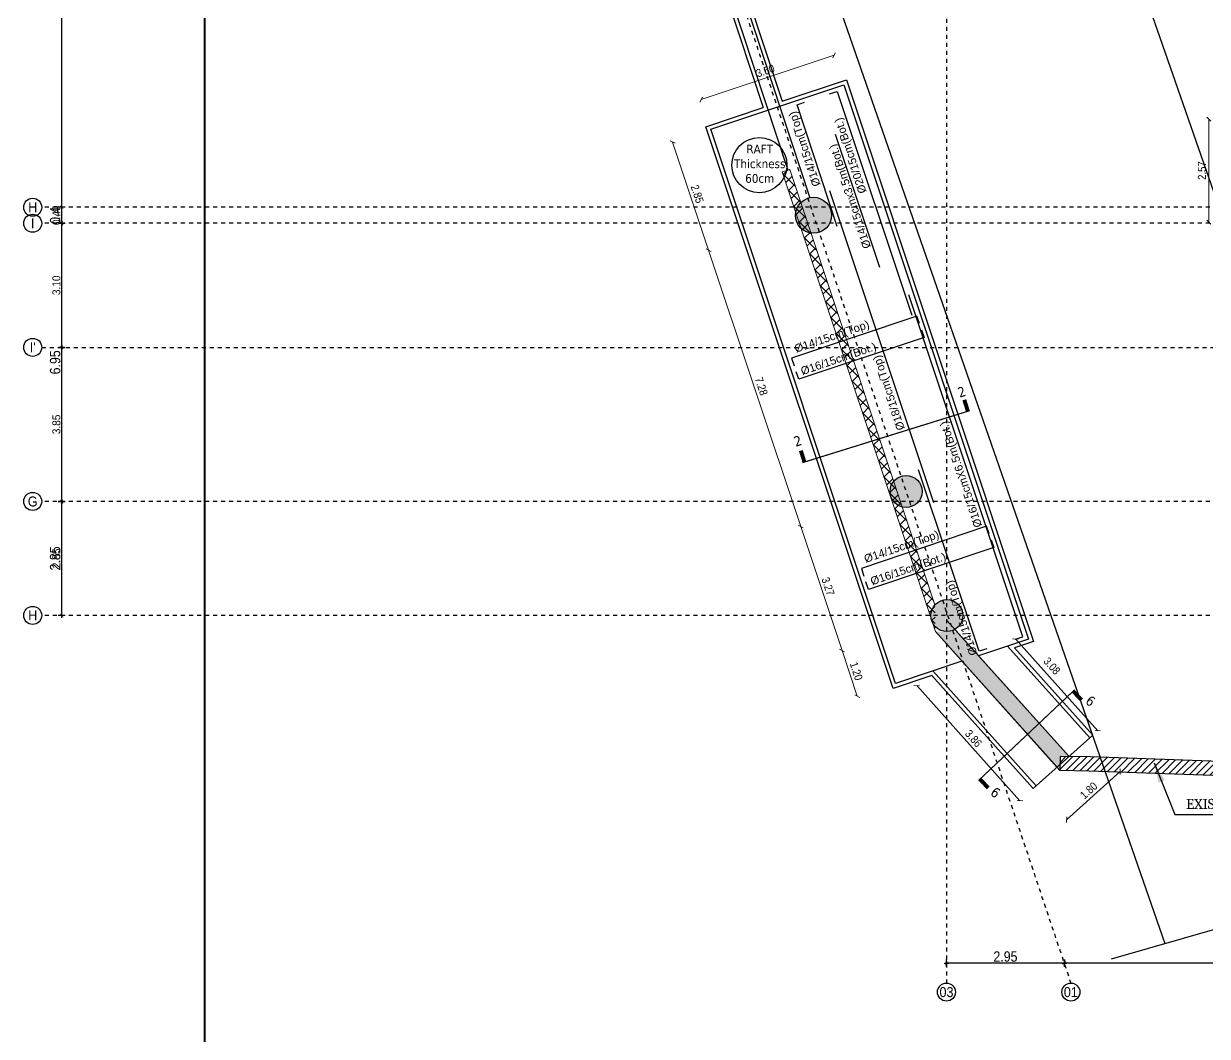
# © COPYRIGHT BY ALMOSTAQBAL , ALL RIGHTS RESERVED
# Model space of a CAD drawing. Header units: metres. Extents: x -55 to 193, y -43 to 92.
# Drawn here: x -51.95 to -22.38, y -11.16 to 14.13 of the extents above; entities that cross this region are included whole.
import ezdxf
from ezdxf.enums import TextEntityAlignment as Align

# ---------------------------------------------------------------- set-up
doc = ezdxf.new("R2010")
doc.units = ezdxf.units.M
doc.header["$MEASUREMENT"] = 0
for name, pattern in [('1080-B01-GX-ZN$0$( Hidden )', [0.375, 0.25, -0.125]), ('CENTER', [50.8, 31.75, -6.35, 6.35, -6.35]), ('F.B COLUMN & AXIS$0$DASHDOT', [25.4, 12.7, -6.35, 0, -6.35])]:
    doc.linetypes.add(name, pattern=pattern)
for name, color, linetype in [('$0$A-AX-AXIS TAGS', 20, 'Continuous'), ('$0$A-AX-NO. TEXT', 41, 'Continuous'), ('A-AX-AXIS LINE', 9, 'CENTER'), ('A-G-DIMENSION', 191, 'Continuous'), ('A-G-EXISTING WALL', 53, 'Continuous'), ('A-G-XREF LOCKED', 7, 'Continuous'), ('A-P-TEXT', 2, 'Continuous'), ('S-BLINDING LINE', 1, 'Continuous'), ('S-CONCRETE PLANS', 4, 'Continuous'), ('S-S-BEARING WALL HATCH', 250, 'Continuous'), ('S-S-BEARING WALL UNDER THE GROUND', 150, 'Continuous'), ('S-S-COLUMN', 60, 'Continuous'), ('S-S-COLUMN HATCH', 250, 'Continuous'), ('S-Steel', 3, 'Continuous'), ('S-SYMPOLS', 6, 'Continuous'), ('S-TAGS', 135, 'Continuous')]:
    doc.layers.add(name, color=color, linetype=linetype)
doc.layers.add('1080-B01-GX-ZN$0$ZONES', color=24, linetype='Continuous', true_color=0xad2b00)
for name, color, linetype, lineweight in [('S-DIMENSIONS', 134, 'Continuous', 13), ('S-HATCH REIN.', 9, 'Continuous', 5), ('S-TEXT-STEEL', 255, 'Continuous', 15)]:
    doc.layers.add(name, color=color, linetype=linetype, lineweight=lineweight)
doc.styles.add('$0$MT 1-150 (m)', font='arial.ttf', dxfattribs={"width": 0.9, "height": 0.3})
doc.styles.add('ARIAL', font='arial.ttf')
doc.styles.add('MT 1-100 (m)', font='arial.ttf', dxfattribs={"width": 0.9, "height": 0.2})
doc.styles.add('Site 1-200 (m)', font='arial.ttf', dxfattribs={"width": 0.85, "height": 0.2})
doc.styles.get("Standard").update_dxf_attribs({"font": 'arial.ttf'})
doc.styles.add('Tohama', font='tahoma.ttf')
doc.dimstyles.new('FC 1-100 (m)', dxfattribs={"dimtxt": 0.2, "dimasz": 0.1, "dimexe": 0.144, "dimexo": 0.144, "dimgap": 0.072, "dimtad": 1, "dimzin": 1, "dimtxsty": 'Site 1-200 (m)', "dimblk": 'OBLIQUE', "dimcen": 90, "dimse1": 1, "dimse2": 1, "dimclrd": 256, "dimclrt": 256, "dimadec": 3, "dimazin": 3, "dimtfac": 1, "dimtix": 1, "dimtmove": 2, "dimatfit": 3, "dimfxl": 0.144, "dimlwd": -1})
doc.dimstyles.new('FC 1-200 (m)', dxfattribs={"dimtxt": 0.26, "dimasz": 0.03, "dimexe": 0.144, "dimexo": 0.144, "dimgap": 0.03, "dimtad": 1, "dimzin": 9, "dimtxsty": 'Site 1-200 (m)', "dimblk": 'CC-DIMTICK', "dimcen": 90, "dimse1": 1, "dimse2": 1, "dimclrd": 256, "dimclrt": 256, "dimadec": 3, "dimazin": 3, "dimtfac": 1, "dimtix": 1, "dimtmove": 2, "dimatfit": 3, "dimfxl": 0.144, "dimlwd": -1})
doc.dimstyles.new('MOSTAQBAL 1-100 (m)', dxfattribs={"dimtxt": 0.2, "dimasz": 0.027, "dimexe": 0.144, "dimexo": 0.144, "dimgap": 0.072, "dimtad": 1, "dimzin": 1, "dimtxsty": 'MT 1-100 (m)', "dimblk": 'CC-DIMTICK', "dimcen": 90, "dimse1": 1, "dimse2": 1, "dimclrd": 256, "dimclrt": 256, "dimadec": 3, "dimazin": 3, "dimtfac": 1, "dimtix": 1, "dimtmove": 2, "dimatfit": 3, "dimfxl": 0.144, "dimlwd": -1})

# ---------------------------------------------------------------- blocks, each defined once
blk = doc.blocks.new('EXISTING WALL')
for p, q in [((-15.816, -4.378), (-16.98, -4.476)), ((-15.785, -4.742), (-15.816, -4.378))]:
    blk.add_line(p, q)
for points in [[(-16.45, -4.431), (-16.526, -2.517), (-16.938, -2.61), (-16.865, -4.466)], [(-26.059, -4.17), (-26.065, -4.515), (-25.344, -4.533), (-16.781, -4.831), (-15.785, -4.742)], [(-16.98, -4.476), (-25.297, -4.183), (-26.059, -4.17)]]:
    blk.add_lwpolyline(points)
blk = doc.blocks.new('_OBLIQUE')
at = {"color": 0, "linetype": 'ByBlock'}
blk.add_line((-0.5, -0.5), (0.5, 0.5), dxfattribs=at)
blk = doc.blocks.new('$0$AXIS TAGS')
at = {"layer": '$0$A-AX-AXIS TAGS'}
blk.add_circle((0, 0), 0.225, dxfattribs=at)
at = {"layer": '$0$A-AX-NO. TEXT', "style": '$0$MT 1-150 (m)', "width": 0.9}
blk.add_attdef('A', text='', height=0.25, dxfattribs=at).set_placement((0, 0), align=Align.MIDDLE_CENTER)
blk = doc.blocks.new('1086-B1-AX-BS2')
at = {"layer": 'A-AX-AXIS LINE', "linetype": 'F.B COLUMN & AXIS$0$DASHDOT', "ltscale": 0.05}
for p, q in [((-51566, 67057), (-25791, -9832)), ((-28898, 67057), (-28898, -9832)), ((13678, 9549), (-51502, 9549)), ((13678, 9149), (-51502, 9149)), ((13678, 2199), (-51502, 2199)), ((13678, -648), (-51502, -648))]:
    blk.add_line(p, q, dxfattribs=at)
at = {"layer": '$0$A-AX-NO. TEXT', "xscale": 999.9999999999995, "yscale": 999.9999999999995, "zscale": 999.9999999999995}
for p, values in [((-51727, 9549, 0), {'A': 'H'}), ((-51727, 9149, 0), {'A': 'I'}), ((-51727, 2199, 0), {'A': 'G'}), ((-51727, -648, 0), {'A': 'H'}), ((-28898, -10057, 0), {'A': '03'}), ((-25791, -10057, 0), {'A': '01'})]:
    blk.add_blockref('$0$AXIS TAGS', p, dxfattribs=at).add_auto_attribs(values)
blk = doc.blocks.new('CC-DIMTICK')
for p, q in [((0, 3), (0, -3)), ((2, 0), (-2, 0))]:
    blk.add_line(p, q)
at = {"const_width": 0.444, "flags": 128}
blk.add_lwpolyline([(-1.41, -1.41), (1.41, 1.41)], dxfattribs=at)
blk = doc.blocks.new('*D288')
at = {"layer": 'A-G-DIMENSION', "transparency": 16777216}
blk.add_line((-51.003, -0.618), (-51.003, 2.169), dxfattribs=at)
at = {"layer": 'A-G-DIMENSION', "transparency": 16777216, "xscale": 0.03, "yscale": 0.03, "zscale": 0.03}
for p, rotation in [((-51.003, 2.199), 90), ((-51.003, -0.648), 270)]:
    blk.add_blockref('CC-DIMTICK', p, dxfattribs=dict(at, rotation=rotation))
at = {"layer": 'A-G-DIMENSION', "transparency": 16777216, "insert": (-51.165, 0.776), "char_height": 0.26, "attachment_point": 5, "rotation": 90, "style": 'Site 1-200 (m)'}
blk.add_mtext('\\A1;2.85', dxfattribs=at)
blk = doc.blocks.new('*D289')
at = {"layer": 'A-G-DIMENSION', "transparency": 16777216}
blk.add_line((-51.003, 2.229), (-51.003, 9.119), dxfattribs=at)
at = {"layer": 'A-G-DIMENSION', "transparency": 16777216, "xscale": 0.03, "yscale": 0.03, "zscale": 0.03}
for p, rotation in [((-51.003, 9.149), 90), ((-51.003, 2.199), 270)]:
    blk.add_blockref('CC-DIMTICK', p, dxfattribs=dict(at, rotation=rotation))
at = {"layer": 'A-G-DIMENSION', "transparency": 16777216, "insert": (-51.165, 5.674), "char_height": 0.26, "attachment_point": 5, "rotation": 90, "style": 'Site 1-200 (m)'}
blk.add_mtext('\\A1;6.95', dxfattribs=at)
blk = doc.blocks.new('*D290')
at = {"layer": 'A-G-DIMENSION', "transparency": 16777216}
for p, q in [((-51.003, 9.579), (-51.003, 9.609)), ((-51.003, 9.149), (-51.003, 9.549)), ((-51.003, 9.119), (-51.003, 9.089))]:
    blk.add_line(p, q, dxfattribs=at)
at = {"layer": 'A-G-DIMENSION', "transparency": 16777216, "xscale": 0.03, "yscale": 0.03, "zscale": 0.03}
for p, rotation in [((-51.003, 9.549), 270), ((-51.003, 9.149), 90)]:
    blk.add_blockref('CC-DIMTICK', p, dxfattribs=dict(at, rotation=rotation))
at = {"layer": 'A-G-DIMENSION', "transparency": 16777216, "insert": (-51.165, 9.349), "char_height": 0.26, "attachment_point": 5, "rotation": 90, "style": 'Site 1-200 (m)'}
blk.add_mtext('\\A1;0.4', dxfattribs=at)
blk = doc.blocks.new('*D291')
at = {"layer": 'A-G-DIMENSION', "transparency": 16777216}
blk.add_line((-51.003, 9.579), (-51.003, 21.469), dxfattribs=at)
at = {"layer": 'A-G-DIMENSION', "transparency": 16777216, "xscale": 0.03, "yscale": 0.03, "zscale": 0.03}
for p, rotation in [((-51.003, 21.499), 90), ((-51.003, 9.549), 270)]:
    blk.add_blockref('CC-DIMTICK', p, dxfattribs=dict(at, rotation=rotation))
at = {"layer": 'A-G-DIMENSION', "transparency": 16777216, "insert": (-51.165, 15.524), "char_height": 0.26, "attachment_point": 5, "rotation": 90, "style": 'Site 1-200 (m)'}
blk.add_mtext('\\A1;11.95', dxfattribs=at)
blk = doc.blocks.new('*D307')
at = {"layer": 'A-G-DIMENSION', "transparency": 16777216}
blk.add_line((-17.773, -9.332), (-25.922, -9.332), dxfattribs=at)
at = {"layer": 'A-G-DIMENSION', "transparency": 16777216, "xscale": 0.03, "yscale": 0.03, "zscale": 0.03, "rotation": 180}
blk.add_blockref('CC-DIMTICK', (-25.952, -9.332), dxfattribs=at)
at = {"layer": 'A-G-DIMENSION', "transparency": 16777216, "xscale": 0.03, "yscale": 0.03, "zscale": 0.03}
blk.add_blockref('CC-DIMTICK', (-17.743, -9.332), dxfattribs=at)
at = {"layer": 'A-G-DIMENSION', "transparency": 16777216, "insert": (-21.848, -9.169), "char_height": 0.26, "attachment_point": 5, "style": 'Site 1-200 (m)'}
blk.add_mtext('\\A1;8.21', dxfattribs=at)
blk = doc.blocks.new('*D308')
at = {"layer": 'A-G-DIMENSION', "transparency": 16777216}
blk.add_line((-25.982, -9.332), (-28.868, -9.332), dxfattribs=at)
at = {"layer": 'A-G-DIMENSION', "transparency": 16777216, "xscale": 0.03, "yscale": 0.03, "zscale": 0.03, "rotation": 180}
blk.add_blockref('CC-DIMTICK', (-28.898, -9.332), dxfattribs=at)
at = {"layer": 'A-G-DIMENSION', "transparency": 16777216, "xscale": 0.03, "yscale": 0.03, "zscale": 0.03}
blk.add_blockref('CC-DIMTICK', (-25.952, -9.332), dxfattribs=at)
at = {"layer": 'A-G-DIMENSION', "transparency": 16777216, "insert": (-27.425, -9.169), "char_height": 0.26, "attachment_point": 5, "style": 'Site 1-200 (m)'}
blk.add_mtext('\\A1;2.95', dxfattribs=at)
blk = doc.blocks.new('1086-B1-AX-BS1')
at = {"layer": 'A-AX-AXIS LINE', "linetype": 'F.B COLUMN & AXIS$0$DASHDOT', "ltscale": 0.05}
for p, q in [((29078, 9549), (-51502, 9549)), ((29078, 9149), (-51502, 9149)), ((-51502, 6049), (29078, 6049)), ((29078, 2199), (-51502, 2199)), ((29078, -648), (-51502, -648))]:
    blk.add_line(p, q, dxfattribs=at)
at = {"layer": '$0$A-AX-NO. TEXT', "xscale": 999.9999999999995, "yscale": 999.9999999999995, "zscale": 999.9999999999995}
for p, values in [((-51727, 9549, 0), {'A': 'H'}), ((-51727, 9149, 0), {'A': 'I'}), ((-51727, 6049, 0), {'A': "I'"}), ((-51727, 2199, 0), {'A': 'G'}), ((-51727, -648, 0), {'A': 'H'})]:
    blk.add_blockref('$0$AXIS TAGS', p, dxfattribs=at).add_auto_attribs(values)
blk = doc.blocks.new('*D329')
at = {"layer": 'A-G-DIMENSION', "transparency": 16777216}
blk.add_line((-51.002, -0.621), (-51.002, 2.172), dxfattribs=at)
at = {"layer": 'A-G-DIMENSION', "transparency": 16777216, "xscale": 0.027, "yscale": 0.027, "zscale": 0.027}
for p, rotation in [((-51.002, 2.199), 90), ((-51.002, -0.648), 270)]:
    blk.add_blockref('CC-DIMTICK', p, dxfattribs=dict(at, rotation=rotation))
at = {"layer": 'A-G-DIMENSION', "transparency": 16777216, "insert": (-51.134, 0.776), "char_height": 0.2, "attachment_point": 5, "rotation": 90, "style": 'MT 1-100 (m)'}
blk.add_mtext('\\A1;2.85', dxfattribs=at)
blk = doc.blocks.new('*D330')
at = {"layer": 'A-G-DIMENSION', "transparency": 16777216}
blk.add_line((-51.002, 2.226), (-51.002, 6.022), dxfattribs=at)
at = {"layer": 'A-G-DIMENSION', "transparency": 16777216, "xscale": 0.027, "yscale": 0.027, "zscale": 0.027}
for p, rotation in [((-51.002, 6.049), 90), ((-51.002, 2.199), 270)]:
    blk.add_blockref('CC-DIMTICK', p, dxfattribs=dict(at, rotation=rotation))
at = {"layer": 'A-G-DIMENSION', "transparency": 16777216, "insert": (-51.134, 4.124), "char_height": 0.2, "attachment_point": 5, "rotation": 90, "style": 'MT 1-100 (m)'}
blk.add_mtext('\\A1;3.85', dxfattribs=at)
blk = doc.blocks.new('*D331')
at = {"layer": 'A-G-DIMENSION', "transparency": 16777216}
blk.add_line((-51.002, 6.076), (-51.002, 9.122), dxfattribs=at)
at = {"layer": 'A-G-DIMENSION', "transparency": 16777216, "xscale": 0.027, "yscale": 0.027, "zscale": 0.027}
for p, rotation in [((-51.002, 9.149), 90), ((-51.002, 6.049), 270)]:
    blk.add_blockref('CC-DIMTICK', p, dxfattribs=dict(at, rotation=rotation))
at = {"layer": 'A-G-DIMENSION', "transparency": 16777216, "insert": (-51.134, 7.599), "char_height": 0.2, "attachment_point": 5, "rotation": 90, "style": 'MT 1-100 (m)'}
blk.add_mtext('\\A1;3.10', dxfattribs=at)
blk = doc.blocks.new('*D332')
at = {"layer": 'A-G-DIMENSION', "transparency": 16777216}
for p, q in [((-51.002, 9.576), (-51.002, 9.603)), ((-51.002, 9.149), (-51.002, 9.549)), ((-51.002, 9.122), (-51.002, 9.095))]:
    blk.add_line(p, q, dxfattribs=at)
at = {"layer": 'A-G-DIMENSION', "transparency": 16777216, "xscale": 0.027, "yscale": 0.027, "zscale": 0.027}
for p, rotation in [((-51.002, 9.549), 270), ((-51.002, 9.149), 90)]:
    blk.add_blockref('CC-DIMTICK', p, dxfattribs=dict(at, rotation=rotation))
at = {"layer": 'A-G-DIMENSION', "transparency": 16777216, "insert": (-51.134, 9.349), "char_height": 0.2, "attachment_point": 5, "rotation": 90, "style": 'MT 1-100 (m)'}
blk.add_mtext('\\A1;0.40', dxfattribs=at)
blk = doc.blocks.new('*D333')
at = {"layer": 'A-G-DIMENSION', "transparency": 16777216}
blk.add_line((-51.002, 9.576), (-51.002, 21.472), dxfattribs=at)
at = {"layer": 'A-G-DIMENSION', "transparency": 16777216, "xscale": 0.027, "yscale": 0.027, "zscale": 0.027}
for p, rotation in [((-51.002, 21.499), 90), ((-51.002, 9.549), 270)]:
    blk.add_blockref('CC-DIMTICK', p, dxfattribs=dict(at, rotation=rotation))
at = {"layer": 'A-G-DIMENSION', "transparency": 16777216, "insert": (-51.134, 15.524), "char_height": 0.2, "attachment_point": 5, "rotation": 90, "style": 'MT 1-100 (m)'}
blk.add_mtext('\\A1;11.95', dxfattribs=at)
blk = doc.blocks.new('1086-B01-GX-MP')
at = {"layer": '1080-B01-GX-ZN$0$ZONES', "linetype": '1080-B01-GX-ZN$0$( Hidden )', "ltscale": 5, "const_width": 0.05}
blk.add_lwpolyline([(-47.43, -13.662), (32.87, -13.662), (32.87, 38.938), (-47.43, 38.938)], close=True, dxfattribs=at)
blk = doc.blocks.new('*D32')
at = {"layer": 'S-DIMENSIONS', "transparency": 16777216}
blk.add_line((-35.028, 12.237), (-31.708, 13.344), dxfattribs=at)
at = {"layer": 'S-DIMENSIONS', "transparency": 16777216, "xscale": 0.1, "yscale": 0.1, "zscale": 0.1}
for p, rotation in [((-31.708, 13.344), 18.43406713293683), ((-35.028, 12.237), 198.4340671329368)]:
    blk.add_blockref('_OBLIQUE', p, dxfattribs=dict(at, rotation=rotation))
at = {"layer": 'S-DIMENSIONS', "transparency": 16777216, "insert": (-33.423, 12.956), "char_height": 0.2, "attachment_point": 5, "rotation": 18.4341, "style": 'Site 1-200 (m)'}
blk.add_mtext('\\A1;3.50', dxfattribs=at)
blk = doc.blocks.new('*D33')
at = {"layer": 'S-DIMENSIONS', "transparency": 16777216}
blk.add_line((-35.741, 11.177), (-34.84, 8.474), dxfattribs=at)
at = {"layer": 'S-DIMENSIONS', "transparency": 16777216, "xscale": 0.1, "yscale": 0.1, "zscale": 0.1}
for p, rotation in [((-35.741, 11.177), 108.4340671329368), ((-34.84, 8.474), 288.4340671329368)]:
    blk.add_blockref('_OBLIQUE', p, dxfattribs=dict(at, rotation=rotation))
at = {"layer": 'S-DIMENSIONS', "transparency": 16777216, "insert": (-35.125, 9.88), "char_height": 0.2, "attachment_point": 5, "rotation": 288.4341, "style": 'Site 1-200 (m)'}
blk.add_mtext('\\A1;2.85', dxfattribs=at)
blk = doc.blocks.new('*D34')
at = {"layer": 'S-DIMENSIONS', "transparency": 16777216}
blk.add_line((-34.84, 8.474), (-32.539, 1.572), dxfattribs=at)
at = {"layer": 'S-DIMENSIONS', "transparency": 16777216, "xscale": 0.1, "yscale": 0.1, "zscale": 0.1}
for p, rotation in [((-34.84, 8.474), 108.4340671329368), ((-32.539, 1.572), 288.4340671329368)]:
    blk.add_blockref('_OBLIQUE', p, dxfattribs=dict(at, rotation=rotation))
at = {"layer": 'S-DIMENSIONS', "transparency": 16777216, "insert": (-33.524, 5.078), "char_height": 0.2, "attachment_point": 5, "rotation": 288.4341, "style": 'Site 1-200 (m)'}
blk.add_mtext('\\A1;7.28', dxfattribs=at)
blk = doc.blocks.new('*D35')
at = {"layer": 'S-DIMENSIONS', "transparency": 16777216}
blk.add_line((-32.539, 1.572), (-31.507, -1.526), dxfattribs=at)
at = {"layer": 'S-DIMENSIONS', "transparency": 16777216, "xscale": 0.1, "yscale": 0.1, "zscale": 0.1}
for p, rotation in [((-32.539, 1.572), 108.4340671329368), ((-31.507, -1.526), 288.4340671329368)]:
    blk.add_blockref('_OBLIQUE', p, dxfattribs=dict(at, rotation=rotation))
at = {"layer": 'S-DIMENSIONS', "transparency": 16777216, "insert": (-31.858, 0.078), "char_height": 0.2, "attachment_point": 5, "rotation": 288.4341, "style": 'Site 1-200 (m)'}
blk.add_mtext('\\A1;3.27', dxfattribs=at)
blk = doc.blocks.new('*D36')
at = {"layer": 'S-DIMENSIONS', "transparency": 16777216}
blk.add_line((-31.507, -1.526), (-31.127, -2.664), dxfattribs=at)
at = {"layer": 'S-DIMENSIONS', "transparency": 16777216, "xscale": 0.1, "yscale": 0.1, "zscale": 0.1}
for p, rotation in [((-31.507, -1.526), 108.4340671329368), ((-31.127, -2.664), 288.4340671329368)]:
    blk.add_blockref('_OBLIQUE', p, dxfattribs=dict(at, rotation=rotation))
at = {"layer": 'S-DIMENSIONS', "transparency": 16777216, "insert": (-31.152, -2.04), "char_height": 0.2, "attachment_point": 5, "rotation": 288.4341, "style": 'Site 1-200 (m)'}
blk.add_mtext('\\A1;1.20', dxfattribs=at)
blk = doc.blocks.new('*D37')
at = {"layer": 'S-DIMENSIONS', "transparency": 16777216}
blk.add_line((-25.898, -5.752), (-24.559, -4.55), dxfattribs=at)
at = {"layer": 'S-DIMENSIONS', "transparency": 16777216, "xscale": 0.1, "yscale": 0.1, "zscale": 0.1}
for p, rotation in [((-24.559, -4.55), 41.90273022380178), ((-25.898, -5.752), 221.9027302238018)]:
    blk.add_blockref('_OBLIQUE', p, dxfattribs=dict(at, rotation=rotation))
at = {"layer": 'S-DIMENSIONS', "transparency": 16777216, "insert": (-25.345, -5.022), "char_height": 0.2, "attachment_point": 5, "rotation": 41.9027, "style": 'Site 1-200 (m)'}
blk.add_mtext('\\A1;1.80', dxfattribs=at)
blk = doc.blocks.new('*D38')
at = {"layer": 'S-DIMENSIONS', "transparency": 16777216}
blk.add_line((-29.643, -2.4), (-27.064, -5.275), dxfattribs=at)
at = {"layer": 'S-DIMENSIONS', "transparency": 16777216, "xscale": 0.1, "yscale": 0.1, "zscale": 0.1}
for p, rotation in [((-29.643, -2.4), 131.902730223802), ((-27.064, -5.275), 311.902730223802)]:
    blk.add_blockref('_OBLIQUE', p, dxfattribs=dict(at, rotation=rotation))
at = {"layer": 'S-DIMENSIONS', "transparency": 16777216, "insert": (-28.224, -3.721), "char_height": 0.2, "attachment_point": 5, "rotation": 311.9027, "style": 'Site 1-200 (m)'}
blk.add_mtext('\\A1;3.86', dxfattribs=at)
blk = doc.blocks.new('*D209')
at = {"layer": 'S-DIMENSIONS', "transparency": 16777216}
blk.add_line((-27.175, -1.235), (-25.117, -3.528), dxfattribs=at)
at = {"layer": 'S-DIMENSIONS', "transparency": 16777216, "xscale": 0.1, "yscale": 0.1, "zscale": 0.1}
for p, rotation in [((-27.175, -1.235), 131.9027302238003), ((-25.117, -3.528), 311.9027302238004)]:
    blk.add_blockref('_OBLIQUE', p, dxfattribs=dict(at, rotation=rotation))
at = {"layer": 'S-DIMENSIONS', "transparency": 16777216, "insert": (-26.264, -1.91), "char_height": 0.2, "attachment_point": 5, "rotation": 311.9027, "style": 'Site 1-200 (m)'}
blk.add_mtext('\\A1;3.08', dxfattribs=at)
blk = doc.blocks.new('*D254')
at = {"layer": 'S-DIMENSIONS', "transparency": 16777216}
blk.add_line((-22.342, 9.179), (-22.342, 11.749), dxfattribs=at)
at = {"layer": 'S-DIMENSIONS', "transparency": 16777216, "xscale": 0.1, "yscale": 0.1, "zscale": 0.1}
for p, rotation in [((-22.342, 11.749), 90), ((-22.342, 9.179), 270)]:
    blk.add_blockref('_OBLIQUE', p, dxfattribs=dict(at, rotation=rotation))
at = {"layer": 'S-DIMENSIONS', "transparency": 16777216, "insert": (-22.516, 10.464), "char_height": 0.2, "attachment_point": 5, "rotation": 90, "style": 'Site 1-200 (m)'}
blk.add_mtext('\\A1;2.57', dxfattribs=at)
blk = doc.blocks.new('1086-B1-X-COBS2')
at = {"layer": 'A-G-EXISTING WALL'}
h = blk.add_hatch(dxfattribs=at)
h.set_pattern_fill('ANSI31', color=256)
h.paths.add_polyline_path([(-16.472, -4.433), (-16.98, -4.476), (-17.199, -4.468), (-17.076, -4.821), (-16.781, -4.831), (-16.126, -4.772)])
h.paths.add_polyline_path([(-15.816, -4.378), (-16.472, -4.433), (-16.126, -4.772), (-15.785, -4.742)])
h.paths.add_polyline_path([(-17.199, -4.468), (-20.951, -4.336), (-20.827, -4.69), (-17.076, -4.821)])
h.paths.add_polyline_path([(-20.951, -4.336), (-21.239, -4.326), (-21.115, -4.68), (-20.827, -4.69)])
h.paths.add_polyline_path([(-21.239, -4.326), (-25.059, -4.191), (-24.935, -4.547), (-21.115, -4.68)])
h.paths.add_polyline_path([(-25.059, -4.191), (-25.297, -4.183), (-26.059, -4.17), (-26.065, -4.519), (-25.344, -4.533), (-24.935, -4.547)])
at = {"layer": 'S-S-BEARING WALL HATCH'}
h = blk.add_hatch(color=256, dxfattribs=at)
h.dxf.hatch_style = 1
h.paths.add_polyline_path([(-13.298, -1.051), (-12.198, -1.051), (-12.198, -0.651), (-13.511, -0.651), (-15.965, -4.292), (-15.816, -4.378), (-15.785, -4.742)])
h.paths.add_polyline_path([(-28.639, -1.051), (-29.176, -1.051), (-26.065, -4.519), (-26.059, -4.166), (-25.837, -4.174)])
at = {"layer": 'S-S-COLUMN HATCH'}
h = blk.add_hatch(color=256, dxfattribs=at)
h.dxf.hatch_style = 1
edge = h.paths.add_edge_path()
edge.add_arc((-32.22, 9.347), 0.45, 0, 360)
h = blk.add_hatch(color=256, dxfattribs=at)
h.dxf.hatch_style = 1
edge = h.paths.add_edge_path()
edge.add_arc((-29.908, 2.449), 0.4, 0, 360)
h = blk.add_hatch(color=256, dxfattribs=at)
h.dxf.hatch_style = 1
edge = h.paths.add_edge_path()
edge.add_arc((-28.887, -0.653), 0.4, 0, 360)
at = {"layer": 'S-S-BEARING WALL UNDER THE GROUND'}
for p, q in [((-28.878, -0.784), (-25.837, -4.174)), ((-29.176, -1.051), (-26.065, -4.519))]:
    blk.add_line(p, q, dxfattribs=at)
at = {"layer": 'S-S-COLUMN'}
for centre, radius in [((-32.22, 9.347), 0.45), ((-29.908, 2.449), 0.4), ((-28.887, -0.653), 0.4)]:
    blk.add_circle(centre, radius, dxfattribs=at)
at = {"layer": 'A-G-EXISTING WALL'}
blk.add_blockref('EXISTING WALL', (0, 0), dxfattribs=at)
at = {"layer": 'A-G-XREF LOCKED', "xscale": 0.001, "yscale": 0.001, "zscale": 0.001}
blk.add_blockref('1086-B1-AX-BS2', (0, 0), dxfattribs=at)
at = {"layer": 'A-P-TEXT', "insert": (-18.24, -5.231), "char_height": 0.25, "attachment_point": 3}
blk.add_mtext_dynamic_manual_height_columns('\\pxqc;{\\fCambria Math|b0|i0|c0|p18;EXISTING WALL}', width=6.81977, gutter_width=1, heights=[0], dxfattribs=at)
at = {"layer": 'A-G-DIMENSION'}
for base, p1, p2, picture, middle in [((-51.003, 21.499), (-50.327, 9.549), (-51.003, 21.499), '*D291', (-51.165, 15.524)), ((-51.003, 9.549), (-49.125, 9.149), (-50.327, 9.549), '*D290', (-51.165, 9.349)), ((-51.003, 9.149), (-51.003, 2.199), (-49.125, 9.149), '*D289', (-51.165, 5.674)), ((-51.003, 2.199), (-51.003, -0.648), (-51.003, 2.199), '*D288', (-51.165, 0.776))]:
    dim = blk.add_linear_dim(base=base, p1=p1, p2=p2, angle=90, dimstyle='FC 1-200 (m)', dxfattribs=at)
    dim.commit()
    dim.dimension.update_dxf_attribs({"geometry": picture, "text_midpoint": middle})
for base, p1, p2, picture, middle in [((-28.898, -9.332), (-25.952, -9.549), (-28.898, -9.332), '*D308', (-27.425, -9.169)), ((-25.952, -9.332), (-17.743, -9.332), (-25.952, -9.549), '*D307', (-21.848, -9.169))]:
    dim = blk.add_linear_dim(base=base, p1=p1, p2=p2, dimstyle='FC 1-200 (m)', dxfattribs=at)
    dim.commit()
    dim.dimension.update_dxf_attribs({"geometry": picture, "text_midpoint": middle})
at = {"layer": 'A-P-TEXT'}
blk.add_leader([(-23.706, -4.329), (-23.195, -5.617), (-21.286, -5.617)], dimstyle='FC 1-100 (m)', override={"dimasz": 0.5}, dxfattribs=at)
blk = doc.blocks.new('1086-B1-X-COBS1')
at = {"xscale": 0.001, "yscale": 0.001, "zscale": 0.001}
blk.add_blockref('1086-B1-AX-BS1', (0, 0), dxfattribs=at)
at = {"layer": 'A-G-DIMENSION'}
for base, p1, p2, picture, middle in [((-51.002, 21.499), (-49.095, 9.549), (-48.373, 21.499), '*D333', (-51.134, 15.524)), ((-51.002, 9.549), (-49.057, 9.149), (-49.095, 9.549), '*D332', (-51.134, 9.349)), ((-51.002, 9.149), (-48.363, 6.049), (-49.057, 9.149), '*D331', (-51.134, 7.599)), ((-51.002, 6.049), (-51.002, 2.199), (-48.363, 6.049), '*D330', (-51.134, 4.124)), ((-51.002, 2.199), (-51.002, -0.648), (-51.002, 2.199), '*D329', (-51.134, 0.776))]:
    dim = blk.add_linear_dim(base=base, p1=p1, p2=p2, angle=90, dimstyle='MOSTAQBAL 1-100 (m)', dxfattribs=at)
    dim.commit()
    dim.dimension.update_dxf_attribs({"geometry": picture, "text_midpoint": middle})

msp = doc.modelspace()

# ---------------------------------------------------------------- hatches: boundary and pattern name
at = {"layer": 'S-HATCH REIN.'}
h = msp.add_hatch(dxfattribs=at)
h.set_pattern_fill('ANSI37', color=256, scale=1.5)
h.set_pattern_definition([(45, (38.35473, -13.49532), (-0.1325825, 0.1325825), []), (135, (38.35473, -13.49532), (-0.1325825, -0.1325825), [])])
edge = h.paths.add_edge_path()
edge.add_line((-29.187, -0.387), (-32.814, 10.493))
edge.add_line((-32.814, 10.493), (-33.003, 10.43))
edge.add_line((-33.003, 10.43), (-29.176, -1.051))

# ---------------------------------------------------------------- linework, layer by layer
at = {"layer": 'S-BLINDING LINE'}
for p, q in [((-34.371, 16.344), (-33.003, 12.195)), ((-34.845, 16.186), (-33.478, 12.037))]:
    msp.add_line(p, q, dxfattribs=at)
for points in [[(-33.003, 12.195), (-31.398, 12.73), (-26.721, -1.301), (-27.197, -1.46)], [(-29.266, -2.149), (-30.231, -2.471), (-34.908, 11.56), (-33.478, 12.037)], [(-27.197, -1.46), (-25.241, -3.639), (-26.73, -4.975), (-29.266, -2.149)]]:
    msp.add_lwpolyline(points, dxfattribs=at)
at = {"layer": 'S-CONCRETE PLANS'}
for p, q in [((-35.405, 18.199), (-32.861, 10.477)), ((-35.087, 18.199), (-32.315, 9.787))]:
    msp.add_line(p, q, dxfattribs=at)
msp.add_lwpolyline([(-28.511, -1.792), (-30.168, -2.345), (-34.782, 11.497), (-31.461, 12.604), (-26.848, -1.238), (-28.097, -1.654)], dxfattribs=at)
at = {"layer": 'S-DIMENSIONS'}
for points in [[(-29.187, -0.387), (-32.814, 10.493), (-33.003, 10.43), (-29.176, -1.051)], [(-28.686, -0.998), (-25.837, -4.174), (-26.135, -4.441), (-29.176, -1.051)], [(-27.373, -1.413), (-25.316, -3.706), (-26.656, -4.908), (-29.235, -2.034)]]:
    msp.add_lwpolyline(points, dxfattribs=at)
at = {"layer": 'S-Steel'}
for p, q in [((-31.678, 11.372), (-30.571, 8.052)), ((-29.218, 2.164), (-31.815, 9.956))]:
    msp.add_line(p, q, dxfattribs=at)
for points in [[(-31.821, 12.378), (-31.631, 12.442), (-29.767, 6.854)], [(-31.625, 9.07), (-32.632, 12.108), (-32.442, 12.171)], [(-27.18, -1.243), (-26.99, -1.18), (-29.836, 7.358)], [(-29.573, 6.641), (-29.637, 6.83), (-32.766, 5.775), (-32.702, 5.586)], [(-29.521, 6.488), (-29.456, 6.299), (-32.588, 5.251), (-32.652, 5.44)], [(-27.889, -1.48), (-28.079, -1.543), (-29.597, 2.987)], [(-27.831, 1.392), (-27.896, 1.581), (-31.025, 0.526), (-30.961, 0.337)], [(-27.78, 1.239), (-27.715, 1.05), (-30.847, 0.002), (-30.911, 0.191)]]:
    msp.add_lwpolyline(points, dxfattribs=at)
at = {"layer": 'S-SYMPOLS'}
for points in [[(-16.381, -6.817), (-34.071, 43.949), (-37.186, 53.799)], [(-47.251, 48.112), (-42.51, 43.74), (-41.35, 42.67), (-23.442, -8.843)], [(-24.776, -9.225), (-20.276, -7.934), (-20.112, -8.045), (-20.195, -7.753), (-20.009, -7.858), (-15.582, -6.588)]]:
    msp.add_lwpolyline(points, dxfattribs=at)
for points in [[(-32.536, 3.469, 0.1, 0.1, 0), (-32.447, 3.183, 0.03, 0.03, 0), (-28.364, 4.453, 0.1, 0.1, 0), (-28.453, 4.739, 0.1, 0.1, 0)], [(-25.527, -2.758, 0.1, 0.1, 0), (-25.733, -2.54, 0.03, 0.03, 0), (-28.062, -4.737, 0.1, 0.1, 0), (-27.856, -4.956, 0.1, 0.1, 0)]]:
    msp.add_lwpolyline(points, format="xyseb", dxfattribs=at)
at = {"layer": 'S-TAGS', "ltscale": 0.05}
msp.add_circle((-33.573, 10.601), 0.689, dxfattribs=at)

# ---------------------------------------------------------------- block references
at = {"layer": 'A-G-XREF LOCKED'}
msp.add_blockref('1086-B1-X-COBS2', (0, 0), dxfattribs=at)
at = {"layer": 'S-CONCRETE PLANS'}
for name in ['1086-B01-GX-MP', '1086-B1-X-COBS1']:
    msp.add_blockref(name, (0, 0), dxfattribs=at)

# ---------------------------------------------------------------- texts
at = {"layer": 'S-SYMPOLS', "style": 'Tohama'}
for s, rotation, p in [('2', 18.0747, (-28.57, 4.789)), ('2', 18.0747, (-32.665, 3.563)), ('6', 323.9371, (-25.449, -2.831)), ('6', 323.9371, (-27.823, -5.117))]:
    msp.add_text(s, height=0.25, rotation=rotation, dxfattribs=at).set_placement(p)
at = {"layer": 'S-TAGS', "ltscale": 0.05, "insert": (-32.735, 11.112), "char_height": 0.22, "width": 1.65732, "attachment_point": 3, "style": 'Tohama'}
msp.add_mtext('\\pxqc;RAFT Thickness^J60cm', dxfattribs=at)
at = {"layer": 'S-TEXT-STEEL', "ltscale": 0.05, "style": 'ARIAL'}
for s, rotation, p in [('%%C14/15cm(Top)', 108.4472, (-32.353, 11.035)), ('%%C20/15cm(Bot.)', 108.4472, (-31.206, 10.868)), ('%%C14/15cmx3.5m(Bot.)', 108.4472, (-31.216, 9.851)), ('%%C14/15cm(Top)', 18.7921, (-31.731, 6.228)), ('%%C16/15cm(Bot.)', 18.7921, (-31.565, 5.671)), ('%%C18/15cm(Top)', 108.4472, (-30.248, 4.943)), ('%%C16/15cmX6.5m(Bot.)', 108.4472, (-28.446, 2.907)), ('%%C14/15cm(Top)', 18.7921, (-29.99, 0.979)), ('%%C16/15cm(Bot.)', 18.7921, (-29.824, 0.422)), ('%%C14/15cm(Top)', 108.4472, (-28.434, -0.681))]:
    msp.add_text(s, height=0.2, rotation=rotation, dxfattribs=at).set_placement(p, align=Align.CENTER)

# ---------------------------------------------------------------- dimensions: what is measured, and where the dimension line sits
at = {"layer": 'S-DIMENSIONS'}
for p1, p2, distance, picture, middle in [((-34.782, 11.497), (-31.461, 12.604), 0.78, '*D32', (-33.423, 12.956)), ((-33.121, 12.05), (-32.22, 9.347), -2.761, '*D33', (-35.125, 9.88)), ((-29.235, -2.034), (-26.656, -4.908), -0.548, '*D38', (-28.224, -3.721)), ((-26.656, -4.908), (-25.316, -3.706), -1.134, '*D37', (-25.345, -5.022))]:
    dim = msp.add_aligned_dim(p1=p1, p2=p2, distance=distance, dimstyle='FC 1-100 (m)', dxfattribs=at)
    dim.commit()
    dim.dimension.update_dxf_attribs({"geometry": picture, "text_midpoint": middle})
for base, p1, p2, angle, picture, middle in [((-22.342, 11.749), (-21.892, 9.179), (-21.892, 11.749), 90, '*D254', (-22.516, 10.464)), ((-32.539, 1.572), (-32.22, 9.347), (-29.908, 2.449), 108.4341, '*D34', (-33.524, 5.078)), ((-31.507, -1.526), (-29.908, 2.449), (-28.887, -0.653), 108.4341, '*D35', (-31.858, 0.078)), ((-31.127, -2.664), (-28.887, -0.653), (-28.511, -1.792), 108.4341, '*D36', (-31.152, -2.04))]:
    dim = msp.add_linear_dim(base=base, p1=p1, p2=p2, angle=angle, dimstyle='FC 1-100 (m)', dxfattribs=at)
    dim.commit()
    dim.dimension.update_dxf_attribs({"geometry": picture, "text_midpoint": middle})
dim = msp.add_linear_dim(base=(-25.117, -3.528), p1=(-27.373, -1.413), p2=(-25.316, -3.706), angle=311.9027, dimstyle='FC 1-100 (m)', dxfattribs=at)
dim.commit()
dim.dimension.update_dxf_attribs({"geometry": '*D209', "text_midpoint": (-26.264, -1.91), "dimtype": 161})

doc.saveas('drawing.dxf')
